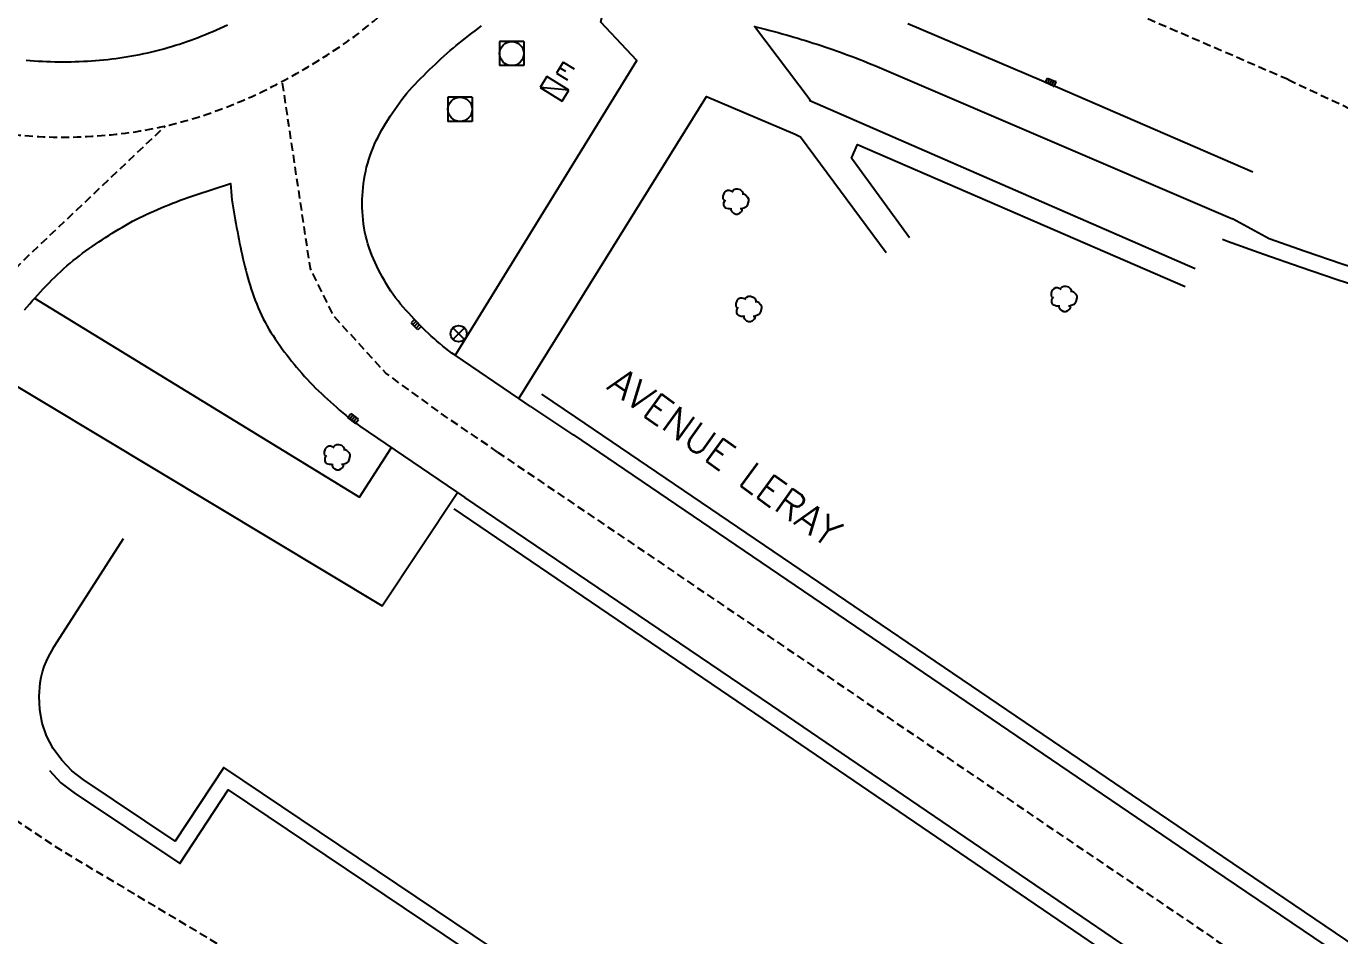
# Model space of a CAD drawing. Header units: millimetres. Extents: x 79999 to 81000, y 145000 to 146000.
# Drawn here: x 80636 to 80717.6, y 145239.6 to 145296.1 of the extents above; entities that cross this region are included whole.
import ezdxf
from ezdxf.enums import TextEntityAlignment as Align

# ---------------------------------------------------------------- set-up
doc = ezdxf.new("R2010")
doc.units = ezdxf.units.MM
doc.linetypes.add('DASHED', pattern=[0.75, 0.5, -0.25])
doc.layers.get('0').update_dxf_attribs({"linetype": 'CONTINUOUS'})
for name, color, linetype in [('W0001', 6, 'DASHED'), ('W0008', 7, 'CONTINUOUS'), ('W0300', 7, 'CONTINUOUS'), ('W0302', 3, 'CONTINUOUS'), ('W0400', 7, 'CONTINUOUS'), ('W0420', 7, 'CONTINUOUS'), ('W0430', 7, 'CONTINUOUS'), ('W0469', 7, 'CONTINUOUS'), ('W0989', 7, 'CONTINUOUS')]:
    doc.layers.add(name, color=color, linetype=linetype)
doc.styles.get("Standard").update_dxf_attribs({"font": 'romans.shx', "width": 0.85})

# ---------------------------------------------------------------- blocks, each defined once
blk = doc.blocks.new('T400')
for p, q in [((-0.15, 0.3), (0.15, 0.3)), ((-0.15, -0.25), (-0.15, 0.3)), ((-0.15, 0.15), (0.15, 0.15)), ((-0.15, 0), (0.15, 0)), ((0.15, 0.3), (0.15, -0.25)), ((-0.15, -0.15), (0.15, -0.15)), ((-0.15, -0.25), (-0.15, -0.3)), ((-0.15, -0.3), (0.15, -0.3)), ((0.15, -0.3), (0.15, -0.25))]:
    blk.add_line(p, q)
blk = doc.blocks.new('T300')
for p, q in [((-0.8, 0.514), (-0.857, 0.343)), ((-0.857, 0.343), (-0.857, 0.171)), ((-0.857, 0.171), (-0.743, 0.057)), ((-0.686, 0.629), (-0.8, 0.514)), ((-0.8, -0.057), (-0.743, 0.057)), ((-0.743, 0.057), (-0.686, 0.114)), ((-0.571, 0.686), (-0.686, 0.629)), ((-0.457, 0.686), (-0.571, 0.686)), ((-0.286, 0.629), (-0.457, 0.686)), ((-0.286, 0.629), (-0.171, 0.743)), ((-0.229, 0.571), (-0.286, 0.629)), ((-0.171, 0.743), (-0.057, 0.8)), ((-0.057, 0.8), (0.057, 0.8)), ((0.057, 0.8), (0.229, 0.743)), ((0.229, 0.743), (0.343, 0.629)), ((0.343, 0.629), (0.4, 0.514)), ((0.457, 0.457), (0.343, 0.457)), ((0.4, 0.514), (0.4, 0.457)), ((0.571, 0.4), (0.457, 0.457)), ((0.571, 0.4), (0.686, 0.286)), ((0.686, 0.286), (0.743, 0.171)), ((0.743, 0.057), (0.686, -0.171)), ((0.743, 0.171), (0.743, 0.057)), ((-0.8, -0.171), (-0.8, -0.057)), ((-0.8, -0.229), (-0.8, -0.171)), ((-0.743, -0.343), (-0.8, -0.229)), ((-0.686, -0.4), (-0.743, -0.343)), ((-0.514, -0.457), (-0.686, -0.4)), ((-0.4, -0.457), (-0.514, -0.457)), ((-0.4, -0.457), (-0.343, -0.457)), ((-0.343, -0.457), (-0.343, -0.4)), ((-0.343, -0.514), (-0.343, -0.457)), ((-0.286, -0.629), (-0.343, -0.514)), ((-0.171, -0.743), (-0.286, -0.629)), ((-0.057, -0.8), (-0.171, -0.743)), ((0.057, -0.8), (-0.057, -0.8)), ((0.171, -0.743), (0.057, -0.8)), ((0.229, -0.686), (0.171, -0.743)), ((0.286, -0.457), (0.229, -0.457)), ((0.286, -0.629), (0.229, -0.686)), ((0.457, -0.4), (0.286, -0.457)), ((0.343, -0.514), (0.286, -0.629)), ((0.343, -0.514), (0.343, -0.457)), ((0.571, -0.343), (0.457, -0.4)), ((0.629, -0.286), (0.571, -0.343)), ((0.686, -0.171), (0.629, -0.286))]:
    blk.add_line(p, q)
blk = doc.blocks.new('T469')
at = {"color": 0, "linetype": 'Continuous', "flags": 128}
for points in [[(-0.354, 0.354), (0.354, -0.354)], [(-0.354, -0.354), (0.354, 0.354)]]:
    blk.add_lwpolyline(points, dxfattribs=at)
at = {"color": 0, "linetype": 'Continuous'}
blk.add_circle((0, 0), 0.5, dxfattribs=at)
blk = doc.blocks.new('T420')
for p, q in [((0.75, 0.75), (-0.75, 0.75)), ((-0.75, 0.75), (-0.75, -0.75)), ((0.75, 0.75), (0.75, -0.75)), ((0.75, -0.75), (-0.75, -0.75))]:
    blk.add_line(p, q)
blk.add_ellipse((0, 0), major_axis=(-0.53, 0.53), ratio=1, start_param=3.926991, end_param=10.210176)
blk = doc.blocks.new('T430')
at = {"flags": 128}
for points in [[(-0.4, 2.1), (0.4, 2.1)], [(-0.4, 2.1), (-0.4, 1.3)], [(-0.4, 1.7), (0, 1.7)], [(-0.4, 1.3), (0.4, 1.3)], [(0.8, 0.8), (-0.8, 0.8)], [(-0.8, 0.8), (-0.8, 0)], [(0.8, 0.8), (-0.8, 0)], [(-0.8, 0), (0.8, 0)], [(0.8, 0), (0.8, 0.8)]]:
    blk.add_lwpolyline(points, dxfattribs=at)

msp = doc.modelspace()

# ---------------------------------------------------------------- linework, layer by layer
at = {"layer": 'W0001', "flags": 128}
msp.add_lwpolyline([(80661.381, 145337.243), (80661.209, 145337.46), (80661.034, 145337.678), (80660.857, 145337.896), (80660.677, 145338.115), (80660.494, 145338.335), (80660.307, 145338.554), (80660.117, 145338.774), (80659.924, 145338.994), (80659.726, 145339.214), (80659.526, 145339.434), (80659.321, 145339.653), (80659.112, 145339.872), (80658.899, 145340.09), (80658.681, 145340.307), (80658.459, 145340.523), (80658.233, 145340.738), (80658.001, 145340.952), (80657.766, 145341.163), (80657.525, 145341.374), (80657.282, 145341.58), (80657.038, 145341.782), (80656.792, 145341.981), (80656.543, 145342.176), (80656.293, 145342.367), (80656.042, 145342.554), (80655.788, 145342.738), (80655.533, 145342.918), (80655.277, 145343.094), (80655.019, 145343.267), (80654.76, 145343.437), (80654.499, 145343.603), (80654.238, 145343.766), (80653.975, 145343.925), (80653.71, 145344.081), (80653.451, 145344.231), (80653.21, 145344.367), (80652.974, 145344.5), (80652.736, 145344.632), (80652.496, 145344.763), (80652.254, 145344.893), (80652.011, 145345.022), (80651.766, 145345.15), (80651.519, 145345.278), (80651.271, 145345.404), (80651.02, 145345.528), (80650.767, 145345.652), (80650.513, 145345.774), (80650.256, 145345.895), (80649.997, 145346.014), (80649.737, 145346.131), (80649.474, 145346.247), (80649.209, 145346.361), (80648.941, 145346.472), (80648.672, 145346.582), (80648.4, 145346.69), (80648.126, 145346.795), (80647.85, 145346.899), (80647.572, 145346.999), (80647.291, 145347.098), (80647.008, 145347.193), (80646.722, 145347.286), (80646.434, 145347.376), (80646.146, 145347.463), (80645.857, 145347.546), (80645.569, 145347.626), (80645.28, 145347.703), (80644.991, 145347.777), (80644.7, 145347.848), (80644.409, 145347.915), (80644.117, 145347.98), (80643.824, 145348.042), (80643.53, 145348.101), (80643.236, 145348.156), (80642.941, 145348.209), (80642.645, 145348.258), (80642.348, 145348.304), (80642.051, 145348.347), (80641.753, 145348.386), (80641.454, 145348.423), (80641.155, 145348.456), (80640.855, 145348.486), (80640.554, 145348.512), (80640.253, 145348.535), (80639.951, 145348.555), (80639.649, 145348.572), (80639.346, 145348.585), (80639.043, 145348.595), (80638.74, 145348.601), (80638.438, 145348.604), (80638.137, 145348.604), (80637.835, 145348.601), (80637.534, 145348.596), (80637.233, 145348.587), (80636.933, 145348.575), (80636.632, 145348.56), (80636.331, 145348.543), (80636.03, 145348.522), (80635.73, 145348.498), (80635.429, 145348.471), (80635.129, 145348.44), (80634.829, 145348.407), (80634.529, 145348.37), (80634.229, 145348.331), (80633.93, 145348.288), (80633.63, 145348.242), (80633.331, 145348.193), (80633.033, 145348.14), (80632.734, 145348.085), (80632.436, 145348.026), (80632.138, 145347.963), (80631.841, 145347.898), (80631.544, 145347.829), (80631.247, 145347.757), (80630.951, 145347.682), (80630.658, 145347.604), (80630.376, 145347.527), (80630.097, 145347.447), (80629.819, 145347.366), (80629.541, 145347.281), (80629.264, 145347.195), (80628.988, 145347.106), (80628.712, 145347.014), (80628.437, 145346.92), (80628.162, 145346.823), (80627.888, 145346.724), (80627.615, 145346.622), (80627.342, 145346.517), (80627.07, 145346.41), (80626.799, 145346.3), (80626.528, 145346.187), (80626.259, 145346.072), (80625.99, 145345.954), (80625.722, 145345.833), (80625.454, 145345.709), (80625.188, 145345.583), (80624.923, 145345.453), (80624.658, 145345.321), (80624.395, 145345.186), (80624.132, 145345.048), (80623.871, 145344.908), (80623.61, 145344.764), (80623.351, 145344.617), (80623.092, 145344.468), (80622.835, 145344.315), (80622.579, 145344.159), (80622.324, 145344.001), (80622.07, 145343.84), (80621.819, 145343.676), (80621.569, 145343.51), (80621.322, 145343.341), (80621.077, 145343.17), (80620.834, 145342.997), (80620.592, 145342.821), (80620.353, 145342.643), (80620.116, 145342.463), (80619.881, 145342.28), (80619.649, 145342.096), (80619.418, 145341.909), (80619.189, 145341.719), (80618.963, 145341.528), (80618.739, 145341.334), (80618.516, 145341.139), (80618.296, 145340.941), (80618.078, 145340.741), (80617.862, 145340.538), (80617.649, 145340.334), (80617.437, 145340.128), (80617.227, 145339.92), (80617.02, 145339.709), (80616.815, 145339.497), (80616.611, 145339.283), (80616.41, 145339.066), (80616.211, 145338.848), (80616.014, 145338.628), (80615.819, 145338.406), (80615.626, 145338.182), (80615.435, 145337.956), (80615.247, 145337.728), (80615.06, 145337.499), (80614.876, 145337.268), (80614.695, 145337.036), (80614.516, 145336.802), (80614.339, 145336.567), (80614.165, 145336.331), (80613.993, 145336.093), (80613.824, 145335.854), (80613.657, 145335.613), (80613.493, 145335.371), (80613.33, 145335.128), (80613.171, 145334.884), (80613.013, 145334.638), (80612.858, 145334.391), (80612.706, 145334.143), (80612.555, 145333.893), (80612.407, 145333.642), (80612.262, 145333.391), (80612.119, 145333.138), (80611.978, 145332.883), (80611.839, 145332.628), (80611.703, 145332.372), (80611.569, 145332.114), (80611.437, 145331.855), (80611.308, 145331.596), (80611.18, 145331.335), (80611.055, 145331.073), (80610.933, 145330.81), (80610.812, 145330.546), (80610.69, 145330.274), (80610.565, 145329.984), (80610.442, 145329.686), (80610.323, 145329.388), (80610.21, 145329.09), (80610.102, 145328.792), (80609.998, 145328.494), (80609.899, 145328.196), (80609.805, 145327.898), (80609.715, 145327.6), (80609.629, 145327.303), (80609.548, 145327.007), (80609.47, 145326.71), (80609.397, 145326.415), (80609.327, 145326.12), (80609.261, 145325.826), (80609.198, 145325.532), (80609.139, 145325.239), (80609.083, 145324.947), (80609.03, 145324.656), (80608.98, 145324.366), (80608.934, 145324.078), (80608.89, 145323.796), (80608.849, 145323.515), (80608.809, 145323.233), (80608.772, 145322.95), (80608.737, 145322.666), (80608.704, 145322.382), (80608.673, 145322.096), (80608.644, 145321.81), (80608.618, 145321.523), (80608.594, 145321.236), (80608.572, 145320.947), (80608.553, 145320.657), (80608.536, 145320.367), (80608.522, 145320.076), (80608.511, 145319.784), (80608.502, 145319.492), (80608.496, 145319.198), (80608.493, 145318.904), (80608.492, 145318.609), (80608.495, 145318.313), (80608.501, 145318.017), (80608.509, 145317.719), (80608.521, 145317.421), (80608.536, 145317.123), (80608.554, 145316.824), (80608.575, 145316.524), (80608.6, 145316.223), (80608.627, 145315.922), (80608.659, 145315.619), (80608.694, 145315.316), (80608.731, 145315.015), (80608.773, 145314.715), (80608.817, 145314.415), (80608.864, 145314.117), (80608.914, 145313.82), (80608.967, 145313.525), (80609.023, 145313.23), (80609.082, 145312.937), (80609.144, 145312.644), (80609.209, 145312.353), (80609.276, 145312.063), (80609.346, 145311.774), (80609.419, 145311.487), (80609.494, 145311.2), (80609.572, 145310.915), (80609.652, 145310.631), (80609.735, 145310.348), (80609.821, 145310.067), (80609.908, 145309.786), (80609.998, 145309.507), (80610.091, 145309.228), (80610.185, 145308.951), (80610.282, 145308.676), (80610.381, 145308.401), (80610.483, 145308.125), (80610.589, 145307.846), (80610.699, 145307.566), (80610.812, 145307.287), (80610.927, 145307.008), (80611.047, 145306.73), (80611.169, 145306.453), (80611.295, 145306.177), (80611.424, 145305.901), (80611.556, 145305.627), (80611.692, 145305.353), (80611.832, 145305.08), (80611.975, 145304.809), (80612.121, 145304.539), (80612.271, 145304.269), (80612.425, 145304.001), (80612.582, 145303.735), (80612.744, 145303.469), (80612.909, 145303.205), (80613.077, 145302.942), (80613.25, 145302.681), (80613.426, 145302.422), (80613.602, 145302.17), (80613.771, 145301.934), (80613.937, 145301.705), (80614.105, 145301.477), (80614.274, 145301.249), (80614.446, 145301.023), (80614.62, 145300.797), (80614.796, 145300.571), (80614.974, 145300.347), (80615.155, 145300.124), (80615.337, 145299.901), (80615.522, 145299.68), (80615.709, 145299.46), (80615.899, 145299.24), (80616.091, 145299.022), (80616.286, 145298.805), (80616.483, 145298.59), (80616.682, 145298.375), (80616.884, 145298.162), (80617.089, 145297.951), (80617.297, 145297.74), (80617.507, 145297.532), (80617.719, 145297.325), (80617.935, 145297.119), (80618.153, 145296.915), (80618.374, 145296.713), (80618.598, 145296.513), (80618.825, 145296.315), (80619.055, 145296.118), (80619.288, 145295.924), (80619.523, 145295.731), (80619.762, 145295.541), (80620.003, 145295.353), (80620.244, 145295.17), (80620.487, 145294.99), (80620.731, 145294.813), (80620.976, 145294.639), (80621.223, 145294.468), (80621.47, 145294.301), (80621.72, 145294.137), (80621.97, 145293.975), (80622.222, 145293.817), (80622.474, 145293.662), (80622.728, 145293.51), (80622.983, 145293.361), (80623.239, 145293.214), (80623.496, 145293.071), (80623.754, 145292.931), (80624.013, 145292.793), (80624.272, 145292.658), (80624.533, 145292.526), (80624.794, 145292.397), (80625.057, 145292.27), (80625.32, 145292.147), (80625.583, 145292.025), (80625.848, 145291.907), (80626.113, 145291.791), (80626.379, 145291.677), (80626.645, 145291.566), (80626.913, 145291.458), (80627.18, 145291.352), (80627.449, 145291.248), (80627.717, 145291.147), (80627.988, 145291.048), (80628.265, 145290.949), (80628.545, 145290.851), (80628.826, 145290.757), (80629.107, 145290.664), (80629.39, 145290.575), (80629.673, 145290.488), (80629.958, 145290.403), (80630.243, 145290.321), (80630.53, 145290.242), (80630.817, 145290.166), (80631.106, 145290.092), (80631.395, 145290.021), (80631.685, 145289.953), (80631.977, 145289.888), (80632.269, 145289.825), (80632.562, 145289.766), (80632.856, 145289.709), (80633.152, 145289.655), (80633.448, 145289.605), (80633.744, 145289.557), (80634.042, 145289.512), (80634.341, 145289.471), (80634.641, 145289.432), (80634.941, 145289.397), (80635.242, 145289.365), (80635.544, 145289.336), (80635.847, 145289.31), (80636.151, 145289.287), (80636.455, 145289.268), (80636.758, 145289.252), (80637.058, 145289.239), (80637.355, 145289.229), (80637.653, 145289.222), (80637.952, 145289.218), (80638.25, 145289.216), (80638.549, 145289.217), (80638.848, 145289.221), (80639.148, 145289.228), (80639.448, 145289.237), (80639.748, 145289.25), (80640.048, 145289.266), (80640.348, 145289.285), (80640.649, 145289.307), (80640.95, 145289.332), (80641.251, 145289.361), (80641.552, 145289.392), (80641.854, 145289.427), (80642.155, 145289.465), (80642.456, 145289.507), (80642.758, 145289.552), (80643.06, 145289.6), (80643.361, 145289.652), (80643.663, 145289.708), (80643.964, 145289.766), (80644.266, 145289.829), (80644.567, 145289.895), (80644.868, 145289.965), (80645.169, 145290.038), (80645.47, 145290.115), (80645.77, 145290.196), (80646.07, 145290.281), (80646.362, 145290.367), (80646.652, 145290.455), (80646.939, 145290.547), (80647.225, 145290.642), (80647.508, 145290.739), (80647.79, 145290.839), (80648.069, 145290.942), (80648.347, 145291.047), (80648.622, 145291.155), (80648.895, 145291.265), (80649.167, 145291.377), (80649.436, 145291.492), (80649.704, 145291.609), (80649.969, 145291.728), (80650.233, 145291.85), (80650.494, 145291.973), (80650.754, 145292.098), (80651.012, 145292.225), (80651.268, 145292.354), (80651.522, 145292.485), (80651.775, 145292.617), (80652.025, 145292.751), (80652.274, 145292.887), (80652.522, 145293.024), (80652.767, 145293.162), (80653.011, 145293.302), (80653.253, 145293.444), (80653.494, 145293.586), (80653.732, 145293.73), (80653.97, 145293.875), (80654.206, 145294.021), (80654.44, 145294.168), (80654.673, 145294.316), (80654.904, 145294.465), (80655.134, 145294.615), (80655.371, 145294.771), (80655.62, 145294.939), (80655.875, 145295.115), (80656.126, 145295.294), (80656.375, 145295.476), (80656.621, 145295.66), (80656.864, 145295.848), (80657.104, 145296.038), (80657.341, 145296.231), (80657.575, 145296.427), (80657.807, 145296.625), (80658.035, 145296.826), (80658.261, 145297.029), (80658.484, 145297.235), (80658.704, 145297.443), (80658.921, 145297.653), (80659.135, 145297.866), (80659.347, 145298.08), (80659.556, 145298.297), (80659.762, 145298.517), (80659.965, 145298.738), (80660.162, 145298.957), (80660.355, 145299.175), (80660.542, 145299.391), (80660.729, 145299.608), (80660.914, 145299.827), (80661.099, 145300.048), (80661.282, 145300.271), (80661.464, 145300.496), (80661.644, 145300.723), (80661.823, 145300.951), (80662.001, 145301.182), (80662.177, 145301.415), (80662.352, 145301.65), (80662.525, 145301.887), (80662.696, 145302.127), (80662.866, 145302.368), (80663.033, 145302.612), (80663.199, 145302.858), (80663.363, 145303.106), (80663.525, 145303.357), (80663.685, 145303.61), (80663.843, 145303.865), (80663.999, 145304.123), (80664.152, 145304.383), (80664.304, 145304.645), (80664.452, 145304.91), (80664.599, 145305.178), (80664.743, 145305.447), (80664.884, 145305.72), (80665.022, 145305.994), (80665.16, 145306.275), (80665.295, 145306.56), (80665.426, 145306.848), (80665.553, 145307.137), (80665.675, 145307.426), (80665.791, 145307.714), (80665.904, 145308.002), (80666.012, 145308.289), (80666.115, 145308.577), (80666.215, 145308.863), (80666.31, 145309.149), (80666.401, 145309.434), (80666.489, 145309.719), (80666.573, 145310.002), (80666.654, 145310.285), (80666.732, 145310.567), (80666.806, 145310.847), (80666.877, 145311.127), (80666.946, 145311.405), (80667.011, 145311.683), (80667.074, 145311.959), (80667.135, 145312.234), (80667.194, 145312.508), (80667.25, 145312.78), (80667.304, 145313.051), (80667.357, 145313.326), (80667.41, 145313.612), (80667.461, 145313.904), (80667.509, 145314.196), (80667.553, 145314.488), (80667.595, 145314.781), (80667.633, 145315.074), (80667.669, 145315.367), (80667.701, 145315.661), (80667.73, 145315.955), (80667.756, 145316.249), (80667.779, 145316.543), (80667.799, 145316.837), (80667.816, 145317.132), (80667.83, 145317.427), (80667.84, 145317.722), (80667.848, 145318.017), (80667.852, 145318.313), (80667.853, 145318.608), (80667.851, 145318.904), (80667.846, 145319.199), (80667.838, 145319.492), (80667.828, 145319.78), (80667.816, 145320.066), (80667.801, 145320.352), (80667.784, 145320.639), (80667.764, 145320.926), (80667.742, 145321.215), (80667.717, 145321.503), (80667.689, 145321.793), (80667.659, 145322.083), (80667.626, 145322.373), (80667.59, 145322.664), (80667.551, 145322.956), (80667.509, 145323.248), (80667.464, 145323.54), (80667.416, 145323.833), (80667.364, 145324.126), (80667.309, 145324.42), (80667.251, 145324.714), (80667.189, 145325.008), (80667.124, 145325.303), (80667.055, 145325.598), (80666.983, 145325.893), (80666.907, 145326.188), (80666.826, 145326.484), (80666.742, 145326.782), (80666.653, 145327.078), (80666.562, 145327.372), (80666.468, 145327.663), (80666.371, 145327.951), (80666.272, 145328.237), (80666.169, 145328.52), (80666.065, 145328.801), (80665.958, 145329.079), (80665.849, 145329.354), (80665.738, 145329.627), (80665.625, 145329.898), (80665.511, 145330.166), (80665.394, 145330.432), (80665.277, 145330.695), (80665.157, 145330.957), (80665.036, 145331.216), (80664.914, 145331.472), (80664.791, 145331.727), (80664.667, 145331.98), (80664.542, 145332.23), (80664.416, 145332.479), (80664.289, 145332.725), (80664.162, 145332.97), (80664.034, 145333.212), (80663.9, 145333.464), (80663.752, 145333.735), (80663.596, 145334.012), (80663.436, 145334.285), (80663.274, 145334.554), (80663.11, 145334.818), (80662.943, 145335.079), (80662.774, 145335.335), (80662.604, 145335.588), (80662.431, 145335.836), (80662.257, 145336.081), (80662.082, 145336.323), (80661.906, 145336.561), (80661.728, 145336.795), (80661.553, 145337.023)], close=True, dxfattribs=at)
for points in [[(80714.409, 145292.79), (80697.094, 145300.282)], [(80665.277, 145269.638), (80662.065, 145271.83), (80658.32, 145274.55), (80655.097, 145278.084), (80653.635, 145281.059), (80651.895, 145292.682)], [(80714.409, 145292.79), (80772.319, 145265.537), (80818.347, 145245.573), (80864.818, 145225.414), (80895.995, 145211.922), (80921.344, 145200.892), (80951.9, 145187.653), (80961.507, 145183.498), (81000, 145166.819)], [(80629.792, 145271.302), (80631.376, 145275.003), (80633.808, 145279.351), (80635.686, 145281.443), (80644.621, 145289.908)], [(80665.277, 145269.638), (80795.885, 145180.929), (80912.714, 145106.195), (80927.977, 145095.534), (80984.432, 145063.276), (81000, 145056.214)], [(80767.777, 145158.039), (80648.496, 145238.699), (80638.201, 145244.858)]]:
    msp.add_lwpolyline(points, dxfattribs=at)
at = {"layer": 'W0001'}
msp.add_lwpolyline([(80638.201, 145244.858), (80619.54, 145257.206), (80612.413, 145260.894), (80607.191, 145265.304)], dxfattribs=at)
at = {"layer": 'W0008', "flags": 128}
for points in [[(80662.634, 145275.647), (80673.925, 145293.979), (80671.683, 145296.359), (80672.379, 145299.624)], [(80635.967, 145293.997), (80636.219, 145293.975), (80636.472, 145293.956), (80636.726, 145293.94), (80636.98, 145293.927), (80637.236, 145293.916), (80637.491, 145293.908), (80637.746, 145293.901), (80638.001, 145293.897), (80638.256, 145293.896), (80638.51, 145293.897), (80638.764, 145293.9), (80639.018, 145293.906), (80639.272, 145293.914), (80639.525, 145293.925), (80639.778, 145293.938), (80640.031, 145293.954), (80640.283, 145293.973), (80640.535, 145293.994), (80640.787, 145294.018), (80641.039, 145294.044), (80641.29, 145294.073), (80641.541, 145294.105), (80641.791, 145294.139), (80642.042, 145294.177), (80642.292, 145294.217), (80642.542, 145294.26), (80642.791, 145294.306), (80643.04, 145294.354), (80643.289, 145294.406), (80643.537, 145294.461), (80643.786, 145294.518), (80644.033, 145294.578), (80644.281, 145294.642), (80644.528, 145294.708), (80644.775, 145294.778), (80645.015, 145294.849), (80645.255, 145294.922), (80645.492, 145294.998), (80645.729, 145295.076), (80645.964, 145295.157), (80646.199, 145295.24), (80646.432, 145295.326), (80646.664, 145295.414), (80646.895, 145295.504), (80647.124, 145295.597), (80647.353, 145295.692), (80647.581, 145295.789), (80647.807, 145295.888), (80648.033, 145295.989), (80648.257, 145296.093), (80648.481, 145296.198)], [(80667.313, 145272.464), (80666.588, 145272.973), (80662.634, 145275.654), (80662.439, 145275.794), (80662.247, 145275.936), (80662.057, 145276.082), (80661.87, 145276.23), (80661.685, 145276.381), (80661.502, 145276.535), (80661.323, 145276.692), (80661.145, 145276.852), (80660.97, 145277.015), (80660.798, 145277.181), (80660.628, 145277.35), (80660.449, 145277.531), (80660.271, 145277.713), (80660.095, 145277.895), (80659.92, 145278.08), (80659.748, 145278.266), (80659.578, 145278.454), (80659.411, 145278.645), (80659.247, 145278.838), (80659.088, 145279.035), (80658.932, 145279.235), (80658.782, 145279.439), (80658.636, 145279.648), (80658.497, 145279.861), (80658.363, 145280.079), (80658.236, 145280.298), (80658.112, 145280.517), (80657.992, 145280.739), (80657.876, 145280.962), (80657.765, 145281.186), (80657.659, 145281.413), (80657.558, 145281.642), (80657.463, 145281.873), (80657.374, 145282.106), (80657.291, 145282.342), (80657.215, 145282.581), (80657.146, 145282.822), (80657.084, 145283.067), (80657.031, 145283.314), (80656.986, 145283.565), (80656.948, 145283.819), (80656.916, 145284.073), (80656.892, 145284.326), (80656.875, 145284.579), (80656.864, 145284.832), (80656.86, 145285.084), (80656.863, 145285.336), (80656.873, 145285.588), (80656.89, 145285.839), (80656.914, 145286.09), (80656.945, 145286.34), (80656.982, 145286.591), (80657.026, 145286.84), (80657.077, 145287.09), (80657.135, 145287.339), (80657.2, 145287.587), (80657.272, 145287.831), (80657.351, 145288.071), (80657.437, 145288.308), (80657.53, 145288.54), (80657.629, 145288.77), (80657.734, 145288.996), (80657.844, 145289.22), (80657.96, 145289.441), (80658.08, 145289.659), (80658.205, 145289.875), (80658.334, 145290.089), (80658.466, 145290.301), (80658.602, 145290.511), (80658.74, 145290.72), (80658.881, 145290.927), (80659.024, 145291.134), (80659.169, 145291.34), (80659.319, 145291.546), (80659.475, 145291.747), (80659.636, 145291.944), (80659.802, 145292.137), (80659.971, 145292.326), (80660.144, 145292.512), (80660.32, 145292.695), (80660.498, 145292.876), (80660.679, 145293.054), (80660.861, 145293.231), (80661.044, 145293.408), (80661.228, 145293.583), (80661.413, 145293.758), (80661.592, 145293.928), (80661.774, 145294.096), (80661.957, 145294.262), (80662.142, 145294.426), (80662.328, 145294.588), (80662.515, 145294.749), (80662.704, 145294.907), (80662.895, 145295.064), (80663.087, 145295.22), (80663.281, 145295.373), (80663.476, 145295.524), (80663.673, 145295.674), (80663.871, 145295.822), (80664.075, 145295.973), (80664.28, 145296.123)], [(80708.636, 145281.036), (80684.676, 145291.47), (80684.696, 145291.517), (80681.242, 145296.089), (80681.488, 145296.029), (80681.733, 145295.968), (80681.979, 145295.905), (80682.224, 145295.841), (80682.469, 145295.776), (80682.713, 145295.71), (80682.957, 145295.642), (80683.201, 145295.574), (80683.444, 145295.504), (80683.687, 145295.433), (80683.93, 145295.361), (80684.172, 145295.288), (80684.414, 145295.213), (80684.656, 145295.138), (80684.898, 145295.061), (80685.139, 145294.983), (80685.381, 145294.904), (80685.623, 145294.823), (80685.865, 145294.741), (80686.106, 145294.657), (80686.346, 145294.573), (80686.586, 145294.487), (80686.826, 145294.4), (80687.065, 145294.312), (80687.304, 145294.222), (80687.543, 145294.132), (80687.78, 145294.04), (80688.018, 145293.947), (80688.255, 145293.852), (80688.491, 145293.757), (80688.727, 145293.66), (80698.147, 145289.631), (80710.955, 145284.138)], [(80690.77, 145296.266), (80700.067, 145292.315), (80712.22, 145287.065)], [(80666.592, 145272.97), (80678.256, 145291.741), (80683.765, 145289.396), (80684.109, 145289.238), (80689.435, 145282.049)], [(80690.872, 145282.953), (80687.265, 145287.905), (80687.652, 145288.755), (80708.012, 145279.929)], [(80635.872, 145278.49), (80636.029, 145278.675), (80636.189, 145278.857), (80636.351, 145279.036), (80636.514, 145279.215), (80636.688, 145279.404), (80636.863, 145279.593), (80637.038, 145279.781), (80637.215, 145279.968), (80637.393, 145280.153), (80637.573, 145280.336), (80637.755, 145280.518), (80637.939, 145280.696), (80638.126, 145280.873), (80638.315, 145281.046), (80638.508, 145281.216), (80638.705, 145281.383), (80638.896, 145281.539), (80639.09, 145281.693), (80639.285, 145281.844), (80639.482, 145281.993), (80639.681, 145282.139), (80639.881, 145282.283), (80640.083, 145282.424), (80640.286, 145282.564), (80640.49, 145282.702), (80640.696, 145282.838), (80640.903, 145282.972), (80641.11, 145283.105), (80641.319, 145283.237), (80641.528, 145283.368), (80641.739, 145283.497), (80641.949, 145283.626), (80642.156, 145283.748), (80642.365, 145283.867), (80642.575, 145283.982), (80642.788, 145284.094), (80643.002, 145284.202), (80643.218, 145284.307), (80643.435, 145284.409), (80643.667, 145284.515), (80643.899, 145284.618), (80644.133, 145284.72), (80644.367, 145284.82), (80644.601, 145284.917), (80644.837, 145285.013), (80645.073, 145285.107), (80645.31, 145285.199), (80645.548, 145285.289), (80645.787, 145285.377), (80646.026, 145285.463), (80646.267, 145285.547), (80646.508, 145285.629), (80648.681, 145286.334), (80648.692, 145286.08), (80648.709, 145285.826), (80648.731, 145285.573), (80648.758, 145285.32), (80648.791, 145285.068), (80648.829, 145284.817), (80648.873, 145284.566), (80648.918, 145284.323), (80648.962, 145284.08), (80649.007, 145283.837), (80649.052, 145283.595), (80649.097, 145283.352), (80649.143, 145283.11), (80649.19, 145282.868), (80649.238, 145282.626), (80649.287, 145282.384), (80649.337, 145282.143), (80649.389, 145281.902), (80649.443, 145281.662), (80649.499, 145281.422), (80649.557, 145281.183), (80649.618, 145280.944), (80649.681, 145280.706), (80649.747, 145280.469), (80649.816, 145280.233), (80649.888, 145279.997), (80649.963, 145279.763), (80650.042, 145279.529), (80650.124, 145279.296), (80650.211, 145279.064), (80650.301, 145278.834), (80650.396, 145278.604), (80650.495, 145278.376), (80650.599, 145278.152), (80650.707, 145277.932), (80650.82, 145277.715), (80650.938, 145277.501), (80651.06, 145277.29), (80651.187, 145277.082), (80651.317, 145276.876), (80651.451, 145276.673), (80651.588, 145276.472), (80651.729, 145276.273), (80651.872, 145276.076), (80652.017, 145275.88), (80652.165, 145275.686), (80652.315, 145275.493), (80652.466, 145275.301), (80652.619, 145275.111), (80652.774, 145274.921), (80652.935, 145274.727), (80653.1, 145274.536), (80653.268, 145274.348), (80653.438, 145274.163), (80653.612, 145273.98), (80653.787, 145273.8), (80653.965, 145273.622), (80654.145, 145273.446), (80654.327, 145273.272), (80654.51, 145273.1), (80654.695, 145272.929), (80654.881, 145272.759), (80655.068, 145272.59), (80655.256, 145272.422), (80655.444, 145272.255), (80655.649, 145272.078), (80655.856, 145271.905), (80656.068, 145271.736), (80656.282, 145271.572), (80656.5, 145271.412), (80656.721, 145271.256), (80663.241, 145266.811)], [(80636.494, 145279.205), (80656.694, 145266.848), (80658.678, 145269.924)], [(80633.618, 145274.799), (80658.106, 145260.083), (80662.781, 145267.133)]]:
    msp.add_lwpolyline(points, dxfattribs=at)
at = {"layer": 'W0008'}
for points in [[(80797.972, 145250.182), (80759.974, 145266.656), (80757.962, 145267.528), (80755.947, 145268.397), (80753.927, 145269.251), (80751.897, 145270.083), (80749.826, 145270.904), (80747.746, 145271.705), (80745.659, 145272.485), (80743.565, 145273.246), (80741.648, 145273.927), (80739.727, 145274.596), (80737.796, 145275.238), (80735.852, 145275.839), (80724.725, 145279.134), (80722.4, 145279.838), (80720.084, 145280.568), (80717.775, 145281.324), (80715.474, 145282.102), (80713.228, 145282.886), (80710.955, 145284.138), (80710.955, 145284.138)], [(80667.313, 145272.464), (80669.988, 145270.702), (80669.994, 145270.704), (80709.781, 145243.687), (80725.722, 145232.886), (80747.176, 145218.288), (80770.256, 145202.554), (80792.083, 145187.753)], [(80787.13, 145180.672), (80786.932, 145181.677), (80786.542, 145182.537), (80785.936, 145183.25), (80785.233, 145183.824), (80784.515, 145184.325), (80749.473, 145208.184), (80722.776, 145226.333), (80682.327, 145253.884), (80663.241, 145266.811)], [(80637.412, 145249.844), (80638.132, 145249.096), (80638.952, 145248.459), (80645.526, 145244.067), (80648.53, 145248.641), (80666.809, 145236.372), (80692.157, 145219.382), (80716.918, 145202.799)]]:
    msp.add_lwpolyline(points, dxfattribs=at)
at = {"layer": 'W0302'}
for points in [[(80710.321, 145282.875), (80710.646, 145282.754), (80712.893, 145281.944), (80715.149, 145281.156), (80717.46, 145280.375), (80719.779, 145279.616), (80722.106, 145278.882), (80724.441, 145278.175), (80735.568, 145274.88), (80737.499, 145274.283), (80739.416, 145273.645), (80741.325, 145272.981), (80743.228, 145272.304), (80745.313, 145271.547), (80747.391, 145270.77), (80749.462, 145269.972), (80751.524, 145269.155), (80753.548, 145268.326), (80755.562, 145267.474), (80757.57, 145266.608), (80759.576, 145265.739), (80797.574, 145249.264)], [(80792.644, 145188.581), (80770.818, 145203.381), (80747.739, 145219.115), (80726.284, 145233.713), (80710.342, 145244.515), (80670.147, 145271.809), (80670.14, 145271.807), (80668.013, 145273.249)], [(80662.548, 145266.123), (80681.764, 145253.057), (80722.213, 145225.506), (80748.91, 145207.357), (80783.952, 145183.498), (80784.533, 145183.109), (80785.122, 145182.67), (80785.639, 145182.109), (80785.967, 145181.414), (80786.13, 145180.695)], [(80717.474, 145203.63), (80692.714, 145220.213), (80667.366, 145237.202), (80648.249, 145250.034), (80645.243, 145245.458), (80639.508, 145249.291), (80638.801, 145249.84), (80638.18, 145250.485), (80637.657, 145251.211), (80637.243, 145252.005), (80636.97, 145252.803), (80636.819, 145253.631), (80636.782, 145254.468), (80636.844, 145255.302), (80636.904, 145255.647), (80636.99, 145255.985), (80637.099, 145256.317), (80637.23, 145256.64), (80637.377, 145256.953), (80637.538, 145257.258), (80637.711, 145257.557), (80637.894, 145257.85), (80642.025, 145264.265)]]:
    msp.add_lwpolyline(points, dxfattribs=at)

# ---------------------------------------------------------------- block references
at = {"layer": 'W0300'}
for p in [(80680.131, 145285.207), (80680.934, 145278.527), (80700.53, 145279.162), (80655.347, 145269.321)]:
    msp.add_blockref('T300', p, dxfattribs=at)
at = {"layer": 'W0400'}
for p, rotation in [((80699.661, 145292.624), 66.97725156925536), ((80660.209, 145277.562), 224.38650919446), ((80656.293, 145271.732), 52.53641954613804)]:
    msp.add_blockref('T400', p, dxfattribs=dict(at, rotation=rotation))
at = {"layer": 'W0420'}
for p in [(80666.15, 145294.408), (80662.938, 145290.942)]:
    msp.add_blockref('T420', p, dxfattribs=at)
at = {"layer": 'W0430', "rotation": 328.3721076287237}
msp.add_blockref('T430', (80668.597, 145291.872), dxfattribs=at)
at = {"layer": 'W0469'}
msp.add_blockref('T469', (80662.854, 145277.001), dxfattribs=at)

# ---------------------------------------------------------------- texts
at = {"layer": 'W0989'}
msp.add_text('AVENUE LERAY', height=1.75, rotation=324.18697, dxfattribs=at).set_placement((80679.418, 145269.322), align=Align.MIDDLE)

doc.saveas('drawing.dxf')
